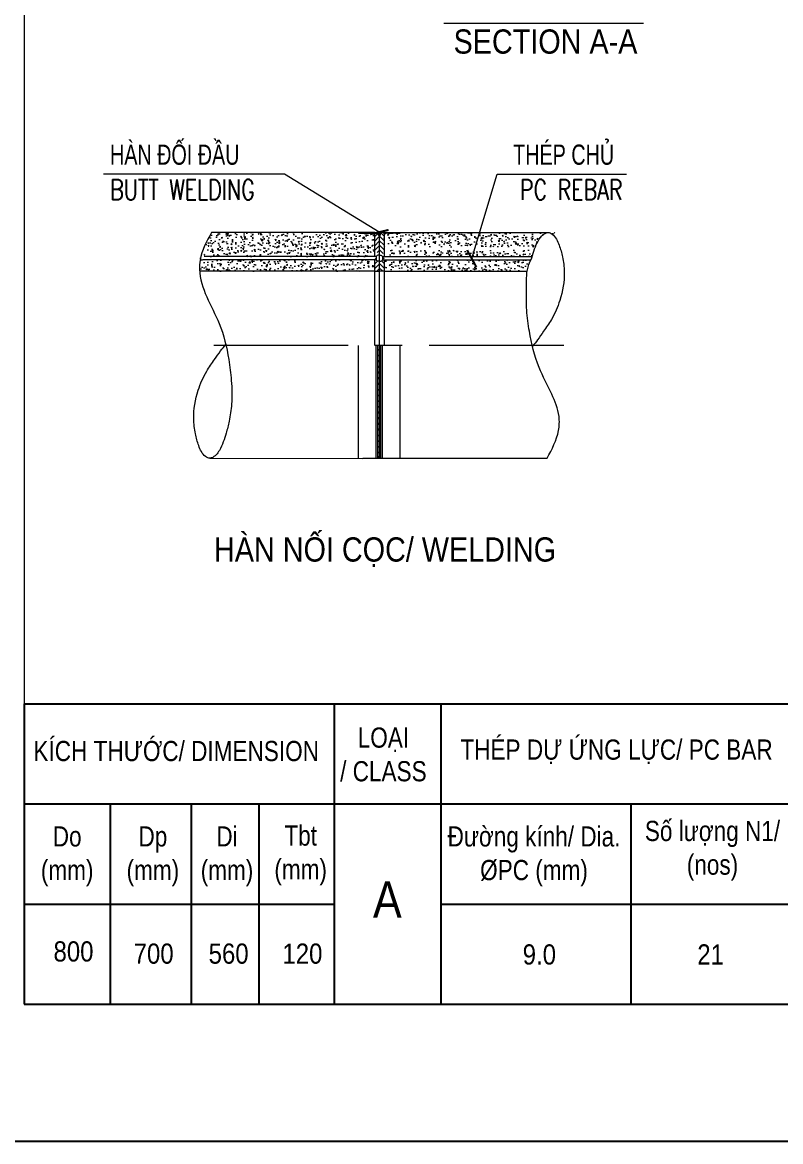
# Model space of a CAD drawing. Header units: millimetres. Extents: x -2123450 to -961021, y -260876 to 649159.
# Drawn here: x -1637077 to -1622994, y 92014 to 112797 of the extents above; entities that cross this region are included whole.
import ezdxf
from ezdxf.enums import TextEntityAlignment as Align

# ---------------------------------------------------------------- set-up
doc = ezdxf.new("R2010")
doc.units = ezdxf.units.MM
doc.header["$LTSCALE"] = 1000
doc.header["$MEASUREMENT"] = 0
doc.linetypes.add('CENTER2', pattern=[1.125, 0.75, -0.125, 0.125, -0.125])
doc.linetypes.add('CENTERX2', pattern=[4, 2.5, -0.5, 0.5, -0.5])
doc.layers.get('0').update_dxf_attribs({"linetype": 'CONTINUOUS'})
doc.layers.get('DEFPOINTS').update_dxf_attribs({"linetype": 'CONTINUOUS'})
for name, color, linetype, lineweight in [('1.NET BAO-F', 3, 'CONTINUOUS', 20), ('4.DIM-F', 1, 'CONTINUOUS', 15), ('9.NET MANH-F', 9, 'CONTINUOUS', 15), ('NDC_S_AXIS', 5, 'CENTER2', 15), ('NDC_S_BREAK-LINE', 1, 'CONTINUOUS', 15), ('NDC_S_CONTINUOUS', 3, 'CONTINUOUS', 20), ('NDC_S_ENG TEXT', 2, 'CONTINUOUS', 9), ('NDC_S_HATCH MATERIAL', 8, 'CONTINUOUS', 13), ('NDC_S_VN TEXT', 7, 'CONTINUOUS', 9)]:
    doc.layers.add(name, color=color, linetype=linetype, lineweight=lineweight)
doc.styles.add('Arial', font='arial.ttf')
doc.styles.add('NDC_ARIAL', font='arial.ttf', dxfattribs={"width": 0.8})
doc.styles.add('NDC_ROMANS', font='romans.shx', dxfattribs={"width": 0.8, "bigfont": 'vns.shx'})
doc.styles.add('Vnsimli', font='vnsimli.shx', dxfattribs={"width": 0.65})
doc.dimstyles.new('D1-1(SC25)', dxfattribs={"dimscale": 25, "dimtxt": 2, "dimasz": 1.5, "dimexe": 1.5, "dimexo": 0, "dimgap": 0.5, "dimtad": 1, "dimdec": 0, "dimzin": 0, "dimdsep": 46, "dimtxsty": 'Vnsimli', "dimblk": 'ARCHTICK', "dimcen": 1, "dimdle": 1.5, "dimclrd": 256, "dimclre": 256, "dimclrt": 2, "dimadec": 0, "dimazin": 0, "dimtfac": 1, "dimtdec": 0, "dimtix": 1, "dimtmove": 2, "dimatfit": 2, "dimldrblk": 'ARCHTICK', "dimfxl": 1, "dimtolj": 1, "dimtzin": 0, "dimlwd": -1, "dimlwe": -1, "dimarcsym": 0})
pattern_1 = [(50, (-1897929.88, 27094.52), (214.93242, -18.80415), [22.47432, -247.21747]), (355, (-1897929.88, 27094.52), (-41.57788, 225.40004), [17.97945, -197.77397]), (100.4514, (-1897911.97, 27092.95), (173.3547, 206.59575), [19.10023, -210.10252]), (46.1842, (-1897929.88, 27154.45), (319.80682, -49.59902), [33.71147, -370.8262]), (96.6356, (-1897903.23, 27150.32), (280.07872, 291.90176), [28.65034, -315.15372]), (351.1842, (-1897929.88, 27154.45), (280.0785, 291.90198), [26.96918, -296.66096]), (21, (-1897899.92, 27139.47), (178.8677, -120.64778), [22.47432, -247.21747]), (326, (-1897899.92, 27139.47), (72.91127, 217.29667), [17.97945, -197.77397]), (71.4514, (-1897885.01, 27129.41), (251.77904, 96.6487), [19.10023, -210.10252]), (37.5, (-1897929.88, 27094.52), (3.643792, 99.754151), [0, -195.37671, 0, -200.77055, 0, -198.523116]), (7.5, (-1897929.88, 27094.52), (78.83077, 118.18844), [0, -114.46918, 0, -190.88185, 0, -75.663527]), (327.5, (-1897996.71, 27094.52), (159.963915, -6.758737), [0, -74.914384, 0, -233.732877, 0, -310.14555]), (317.5, (-1898026.67, 27094.52), (174.75613, 29.99721), [0, -97.3887, 0, -155.2226, 0, -220.24829])]
pattern_2 = [(45, (-3222314.382, 700815.444), (-10.59449372, 10.59449372), [])]

# ---------------------------------------------------------------- blocks, each defined once
blk = doc.blocks.new('_ArchTick')
at = {"color": 0, "linetype": 'ByBlock', "lineweight": 0, "const_width": 0.15}
blk.add_lwpolyline([(-0.5, -0.5), (0.5, 0.5)], dxfattribs=at)

msp = doc.modelspace()

# ---------------------------------------------------------------- hatches: boundary and pattern name
at = {"layer": '9.NET MANH-F', "ltscale": 2}
h = msp.add_hatch(dxfattribs=at)
h.set_pattern_fill('ANSI31', color=256, scale=599.315068, angle=90, style=0)
h.set_pattern_definition([(135, (-2068448.41, 232801.55), (-52.972469, -52.972469), [])])
h.paths.add_polyline_path([(-1630475.19, 104701.64), (-1630447.49, 104701.64), (-1630447.49, 106799.24), (-1630475.19, 106799.24)])
h = msp.add_hatch(dxfattribs=at)
h.set_pattern_fill('ANSI31', color=256, scale=599.315068, angle=90, style=0)
h.set_pattern_definition([(45, (-1192474.27, 232801.55), (52.972469, -52.972469), [])])
h.paths.add_polyline_path([(-1630475.19, 104701.64), (-1630447.49, 104701.64), (-1630447.49, 106799.24), (-1630475.19, 106799.24)])
h = msp.add_hatch(dxfattribs=at)
h.set_pattern_fill('ANSI31', color=256, scale=599.315068, angle=90, style=0)
h.set_pattern_definition([(45, (-1192446.576, 232801.55), (52.972469, -52.972469), [])])
h.paths.add_polyline_path([(-1630447.49, 104701.64), (-1630419.8, 104701.64), (-1630419.8, 106799.24), (-1630447.49, 106799.24)])
h = msp.add_hatch(dxfattribs=at)
h.set_pattern_fill('ANSI31', color=256, scale=599.315068, angle=90, style=0)
h.set_pattern_definition([(135, (-2068420.715, 232801.55), (-52.972469, -52.972469), [])])
h.paths.add_polyline_path([(-1630447.49, 104701.64), (-1630419.8, 104701.64), (-1630419.8, 106799.24), (-1630447.49, 106799.24)])
at = {"layer": 'NDC_S_HATCH MATERIAL'}
h = msp.add_hatch(dxfattribs=at)
h.set_pattern_fill('AR-CONC', color=256, scale=29.965753, style=0)
h.set_pattern_definition(pattern_1)
h.paths.add_polyline_path([(-1633694.03, 108645.55), (-1633702.17, 108447.15), (-1630537.39, 108447.15), (-1630537.39, 108851.38), (-1630570.15, 108884.17), (-1630573.25, 108884.17), (-1630573.9, 108883.72), (-1630574.56, 108883.28), (-1630575.23, 108882.85), (-1630575.91, 108882.43), (-1630576.6, 108882.02), (-1630577.3, 108881.63), (-1630578.01, 108881.25), (-1630578.73, 108880.89), (-1630579.46, 108880.54), (-1630580.19, 108880.2), (-1630580.94, 108879.88), (-1630581.69, 108879.57), (-1630582.45, 108879.27), (-1630583.22, 108878.99), (-1630584, 108878.72), (-1630584.78, 108878.47), (-1630585.57, 108878.23), (-1630586.36, 108878.01), (-1630587.16, 108877.8), (-1630587.96, 108877.61), (-1630588.77, 108877.43), (-1630589.58, 108877.27), (-1630590.4, 108877.12), (-1630591.22, 108876.99), (-1630592.04, 108876.87), (-1630592.87, 108876.77), (-1630593.7, 108876.69), (-1630594.53, 108876.62), (-1630595.36, 108876.56), (-1630596.19, 108876.52), (-1630597.03, 108876.5), (-1630597.86, 108876.49), (-1630598.69, 108876.5), (-1630599.53, 108876.52), (-1630600.36, 108876.56), (-1630601.19, 108876.62), (-1630602.02, 108876.69), (-1630602.85, 108876.77), (-1630603.68, 108876.87), (-1630604.5, 108876.99), (-1630605.32, 108877.12), (-1630606.14, 108877.27), (-1630606.95, 108877.43), (-1630607.76, 108877.61), (-1630608.56, 108877.8), (-1630609.36, 108878.01), (-1630610.15, 108878.23), (-1630610.94, 108878.47), (-1630611.72, 108878.72), (-1630612.5, 108878.99), (-1630613.27, 108879.27), (-1630614.03, 108879.57), (-1630614.78, 108879.88), (-1630615.53, 108880.2), (-1630616.26, 108880.54), (-1630616.99, 108880.89), (-1630617.71, 108881.25), (-1630618.42, 108881.63), (-1630619.12, 108882.02), (-1630619.81, 108882.43), (-1630620.49, 108882.85), (-1630621.16, 108883.28), (-1630621.82, 108883.72), (-1630622.47, 108884.17), (-1630705.36, 108884.17), (-1630706.01, 108883.72), (-1630706.67, 108883.28), (-1630707.34, 108882.85), (-1630708.02, 108882.43), (-1630708.71, 108882.02), (-1630709.41, 108881.63), (-1630710.12, 108881.25), (-1630710.84, 108880.89), (-1630711.57, 108880.54), (-1630712.31, 108880.2), (-1630713.05, 108879.88), (-1630713.8, 108879.57), (-1630714.57, 108879.27), (-1630715.33, 108878.99), (-1630716.11, 108878.72), (-1630716.89, 108878.47), (-1630717.68, 108878.23), (-1630718.47, 108878.01), (-1630719.27, 108877.8), (-1630720.07, 108877.61), (-1630720.88, 108877.43), (-1630721.7, 108877.27), (-1630722.51, 108877.12), (-1630723.33, 108876.99), (-1630724.15, 108876.87), (-1630724.98, 108876.77), (-1630725.81, 108876.69), (-1630726.64, 108876.62), (-1630727.47, 108876.56), (-1630728.3, 108876.52), (-1630729.14, 108876.5), (-1630729.97, 108876.49), (-1630730.81, 108876.5), (-1630731.64, 108876.52), (-1630732.47, 108876.56), (-1630733.3, 108876.62), (-1630734.13, 108876.69), (-1630734.96, 108876.77), (-1630735.79, 108876.87), (-1630736.61, 108876.99), (-1630737.43, 108877.12), (-1630738.25, 108877.27), (-1630739.06, 108877.43), (-1630739.87, 108877.61), (-1630740.67, 108877.8), (-1630741.47, 108878.01), (-1630742.27, 108878.23), (-1630743.05, 108878.47), (-1630743.84, 108878.72), (-1630744.61, 108878.99), (-1630745.38, 108879.27), (-1630746.14, 108879.57), (-1630746.89, 108879.88), (-1630747.64, 108880.2), (-1630748.37, 108880.54), (-1630749.1, 108880.89), (-1630749.82, 108881.25), (-1630750.53, 108881.63), (-1630751.23, 108882.02), (-1630751.92, 108882.43), (-1630752.6, 108882.85), (-1630753.27, 108883.28), (-1630753.93, 108883.72), (-1630754.58, 108884.17), (-1630837.05, 108884.17), (-1630837.05, 108896.85), (-1633563.48, 108896.85), (-1633572.58, 108880.46), (-1633582.51, 108862.55), (-1633592.41, 108844.63), (-1633602.25, 108826.69), (-1633612.02, 108808.73), (-1633621.71, 108790.76), (-1633631.29, 108772.75), (-1633640.76, 108754.71), (-1633650.08, 108736.64), (-1633659.25, 108718.52), (-1633668.25, 108700.36), (-1633677.06, 108682.15), (-1633685.66, 108663.88), (-1633764.35, 108447.26)])
h = msp.add_hatch(dxfattribs=at)
h.set_pattern_fill('ANSI31', color=256, scale=119.863014, style=0)
h.set_pattern_definition(pattern_2)
h.paths.add_polyline_path([(-1630527.67, 108896.85), (-1630837.05, 108896.85), (-1630837.05, 108884.17), (-1630527.67, 108884.17)])
h = msp.add_hatch(dxfattribs=at)
h.set_pattern_fill('ANSI31', color=256, scale=479.452055, angle=90, style=0)
h.set_pattern_definition([(225, (-1897929.88, 92467.85), (-42.377975, 42.377975), [])])
h.paths.add_polyline_path([(-1630537.39, 108895.42), (-1630447.49, 108895.42), (-1630447.49, 108531.48), (-1630459.41, 108531.48), (-1630460.32, 108531.53), (-1630461.23, 108531.56), (-1630462.15, 108531.58), (-1630463.07, 108531.58), (-1630464, 108531.57), (-1630464.93, 108531.54), (-1630465.87, 108531.49), (-1630466.81, 108531.42), (-1630467.75, 108531.34), (-1630468.69, 108531.24), (-1630469.64, 108531.12), (-1630470.59, 108530.98), (-1630471.53, 108530.83), (-1630472.48, 108530.67), (-1630473.42, 108530.48), (-1630474.37, 108530.28), (-1630475.31, 108530.07), (-1630476.25, 108529.84), (-1630477.18, 108529.59), (-1630478.12, 108529.32), (-1630479.04, 108529.05), (-1630479.97, 108528.75), (-1630480.89, 108528.44), (-1630481.8, 108528.12), (-1630482.7, 108527.78), (-1630483.6, 108527.42), (-1630484.49, 108527.05), (-1630485.38, 108526.67), (-1630486.25, 108526.27), (-1630487.11, 108525.86), (-1630487.97, 108525.44), (-1630488.82, 108525), (-1630489.65, 108524.55), (-1630490.47, 108524.08), (-1630491.28, 108523.61), (-1630492.08, 108523.12), (-1630492.87, 108522.62), (-1630493.64, 108522.11), (-1630494.4, 108521.58), (-1630495.15, 108521.05), (-1630495.88, 108520.51), (-1630496.6, 108519.95), (-1630497.3, 108519.39), (-1630497.99, 108518.81), (-1630498.65, 108518.23), (-1630499.31, 108517.63), (-1630499.94, 108517.03), (-1630500.56, 108516.42), (-1630501.16, 108515.81), (-1630501.74, 108515.18), (-1630502.31, 108514.55), (-1630502.85, 108513.91), (-1630503.38, 108513.27), (-1630503.88, 108512.61), (-1630504.37, 108511.96), (-1630504.84, 108511.3), (-1630505.28, 108510.63), (-1630505.71, 108509.96), (-1630506.11, 108509.28), (-1630506.49, 108508.61), (-1630506.86, 108507.92), (-1630507.2, 108507.24), (-1630507.52, 108506.55), (-1630507.81, 108505.87), (-1630537.39, 108505.87)])
h.paths.add_polyline_path([(-1630507.81, 108387.22), (-1630507.81, 108445.93), (-1630537.39, 108445.93), (-1630537.39, 108188.91), (-1630527.67, 108188.91), (-1630527.67, 108176.24), (-1630474.45, 108176.24), (-1630447.49, 108236.77), (-1630447.49, 108361.61), (-1630459.41, 108361.61), (-1630460.18, 108361.57), (-1630460.94, 108361.53), (-1630461.71, 108361.51), (-1630462.49, 108361.5), (-1630463.27, 108361.51), (-1630464.05, 108361.52), (-1630464.84, 108361.55), (-1630465.62, 108361.59), (-1630466.41, 108361.64), (-1630467.21, 108361.7), (-1630468, 108361.78), (-1630468.79, 108361.86), (-1630469.59, 108361.96), (-1630470.39, 108362.07), (-1630471.18, 108362.2), (-1630471.98, 108362.33), (-1630472.78, 108362.48), (-1630473.57, 108362.64), (-1630474.37, 108362.8), (-1630475.16, 108362.99), (-1630475.95, 108363.18), (-1630476.74, 108363.38), (-1630477.53, 108363.6), (-1630478.31, 108363.82), (-1630479.09, 108364.06), (-1630479.87, 108364.31), (-1630480.64, 108364.56), (-1630481.41, 108364.83), (-1630482.18, 108365.11), (-1630482.94, 108365.4), (-1630483.7, 108365.71), (-1630484.45, 108366.02), (-1630485.19, 108366.34), (-1630485.93, 108366.67), (-1630486.66, 108367.01), (-1630487.39, 108367.36), (-1630488.1, 108367.72), (-1630488.82, 108368.09), (-1630489.52, 108368.47), (-1630490.21, 108368.86), (-1630490.9, 108369.25), (-1630491.58, 108369.66), (-1630492.25, 108370.07), (-1630492.91, 108370.5), (-1630493.56, 108370.93), (-1630494.21, 108371.37), (-1630494.84, 108371.81), (-1630495.46, 108372.27), (-1630496.07, 108372.73), (-1630496.67, 108373.2), (-1630497.26, 108373.67), (-1630497.84, 108374.16), (-1630498.41, 108374.65), (-1630498.97, 108375.14), (-1630499.51, 108375.64), (-1630500.04, 108376.15), (-1630500.56, 108376.67), (-1630501.07, 108377.18), (-1630501.56, 108377.71), (-1630502.04, 108378.24), (-1630502.51, 108378.77), (-1630502.96, 108379.31), (-1630503.4, 108379.86), (-1630503.83, 108380.41), (-1630504.24, 108380.96), (-1630504.64, 108381.51), (-1630505.03, 108382.07), (-1630505.4, 108382.64), (-1630505.75, 108383.2), (-1630506.09, 108383.77), (-1630506.42, 108384.34), (-1630506.73, 108384.91), (-1630507.02, 108385.49), (-1630507.3, 108386.07), (-1630507.56, 108386.64)])
h = msp.add_hatch(color=256, dxfattribs=at)
edge = h.paths.add_edge_path()
edge.add_arc((-1630447.49, 108834.37), 68.05, 66.664535, 90)
edge.add_line((-1630447.49, 108902.41), (-1630447.49, 108836.32))
edge.add_line((-1630447.49, 108836.32), (-1630438.52, 108836.32))
edge.add_line((-1630438.52, 108836.32), (-1630420.54, 108896.85))
edge = h.paths.add_edge_path()
edge.add_arc((-1630447.49, 108834.37), 68.05, 90, 113.335465)
edge.add_line((-1630474.45, 108896.85), (-1630456.47, 108836.32))
edge.add_line((-1630456.47, 108836.32), (-1630447.49, 108836.32))
edge.add_line((-1630447.49, 108836.32), (-1630447.49, 108902.41))
h = msp.add_hatch(dxfattribs=at)
h.set_pattern_fill('ANSI31', color=256, scale=479.452055, style=0)
h.set_pattern_definition([(315, (-1897929.88, 92467.85), (-42.377975, -42.377975), [])])
h.paths.add_polyline_path([(-1630447.49, 108895.42), (-1630357.6, 108895.42), (-1630357.6, 108505.87), (-1630387.17, 108505.87), (-1630387.47, 108506.55), (-1630387.79, 108507.24), (-1630388.13, 108507.92), (-1630388.49, 108508.61), (-1630388.88, 108509.28), (-1630389.28, 108509.96), (-1630389.71, 108510.63), (-1630390.15, 108511.3), (-1630390.62, 108511.96), (-1630391.1, 108512.61), (-1630391.61, 108513.27), (-1630392.14, 108513.91), (-1630392.68, 108514.55), (-1630393.24, 108515.18), (-1630393.83, 108515.81), (-1630394.43, 108516.42), (-1630395.05, 108517.03), (-1630395.68, 108517.63), (-1630396.33, 108518.23), (-1630397, 108518.81), (-1630397.69, 108519.39), (-1630398.39, 108519.95), (-1630399.1, 108520.51), (-1630399.84, 108521.05), (-1630400.58, 108521.58), (-1630401.34, 108522.11), (-1630402.12, 108522.62), (-1630402.9, 108523.12), (-1630403.7, 108523.61), (-1630404.51, 108524.08), (-1630405.34, 108524.55), (-1630406.17, 108525), (-1630407.02, 108525.44), (-1630407.87, 108525.86), (-1630408.74, 108526.27), (-1630409.61, 108526.67), (-1630410.49, 108527.05), (-1630411.39, 108527.42), (-1630412.28, 108527.78), (-1630413.19, 108528.12), (-1630414.1, 108528.44), (-1630415.02, 108528.75), (-1630415.94, 108529.05), (-1630416.87, 108529.32), (-1630417.8, 108529.59), (-1630418.74, 108529.84), (-1630419.68, 108530.07), (-1630420.62, 108530.28), (-1630421.56, 108530.48), (-1630422.51, 108530.67), (-1630423.45, 108530.83), (-1630424.4, 108530.98), (-1630425.35, 108531.12), (-1630426.29, 108531.24), (-1630427.24, 108531.34), (-1630428.18, 108531.42), (-1630429.12, 108531.49), (-1630430.05, 108531.54), (-1630430.99, 108531.57), (-1630431.91, 108531.58), (-1630432.84, 108531.58), (-1630433.76, 108531.56), (-1630434.67, 108531.53), (-1630435.57, 108531.48), (-1630447.49, 108531.48)])
h.paths.add_polyline_path([(-1630394.43, 108435.38), (-1630394.12, 108435.68), (-1630393.83, 108435.99)])
h.paths.add_polyline_path([(-1630420.15, 108421.61), (-1630419.68, 108421.73), (-1630420.62, 108421.52)])
h.paths.add_polyline_path([(-1630422.04, 108421.22), (-1630421.56, 108421.32), (-1630422.51, 108421.13)])
h.paths.add_polyline_path([(-1630418.27, 108422.08), (-1630417.8, 108422.21), (-1630418.74, 108421.96)])
h.paths.add_polyline_path([(-1630423.93, 108420.88), (-1630423.45, 108420.97), (-1630424.4, 108420.81)])
h.paths.add_polyline_path([(-1630416.4, 108422.61), (-1630415.94, 108422.75), (-1630416.87, 108422.47)])
h.paths.add_polyline_path([(-1630425.82, 108420.61), (-1630425.35, 108420.68), (-1630426.29, 108420.56)])
h.paths.add_polyline_path([(-1630414.56, 108423.2), (-1630414.1, 108423.36), (-1630415.02, 108423.05)])
h.paths.add_polyline_path([(-1630427.71, 108420.41), (-1630427.24, 108420.46), (-1630428.18, 108420.38)])
h.paths.add_polyline_path([(-1630412.73, 108423.85), (-1630412.28, 108424.02), (-1630413.19, 108423.68)])
h.paths.add_polyline_path([(-1630429.59, 108420.28), (-1630429.12, 108420.31), (-1630430.05, 108420.26)])
h.paths.add_polyline_path([(-1630410.94, 108424.56), (-1630410.49, 108424.75), (-1630411.39, 108424.38)])
h.paths.add_polyline_path([(-1630431.45, 108420.21), (-1630430.99, 108420.23), (-1630431.91, 108420.22)])
h.paths.add_polyline_path([(-1630409.17, 108425.32), (-1630408.74, 108425.53), (-1630409.61, 108425.13)])
h.paths.add_polyline_path([(-1630433.3, 108420.22), (-1630432.84, 108420.22), (-1630433.76, 108420.23)])
h.paths.add_polyline_path([(-1630407.44, 108426.14), (-1630407.02, 108426.36), (-1630407.87, 108425.94)])
h.paths.add_polyline_path([(-1630387.17, 108445.93), (-1630387.17, 108387.22), (-1630387.62, 108386.2), (-1630388.12, 108385.18), (-1630388.67, 108384.17), (-1630389.26, 108383.16), (-1630389.9, 108382.16), (-1630390.58, 108381.18), (-1630391.31, 108380.2), (-1630392.09, 108379.24), (-1630392.9, 108378.29), (-1630393.76, 108377.36), (-1630394.65, 108376.44), (-1630395.59, 108375.54), (-1630396.56, 108374.66), (-1630397.57, 108373.8), (-1630398.62, 108372.96), (-1630399.7, 108372.14), (-1630400.81, 108371.35), (-1630401.95, 108370.58), (-1630403.12, 108369.83), (-1630404.32, 108369.12), (-1630405.55, 108368.43), (-1630406.8, 108367.76), (-1630408.07, 108367.13), (-1630409.37, 108366.53), (-1630410.68, 108365.96), (-1630412.01, 108365.42), (-1630413.36, 108364.91), (-1630414.72, 108364.44), (-1630416.09, 108364), (-1630417.48, 108363.59), (-1630418.87, 108363.22), (-1630420.27, 108362.88), (-1630421.67, 108362.58), (-1630423.08, 108362.32), (-1630424.49, 108362.09), (-1630425.9, 108361.9), (-1630427.3, 108361.75), (-1630428.7, 108361.63), (-1630430.1, 108361.55), (-1630431.48, 108361.51), (-1630432.86, 108361.51), (-1630434.22, 108361.54), (-1630435.57, 108361.61), (-1630447.49, 108361.61), (-1630447.49, 108236.77), (-1630420.54, 108176.24), (-1630367.32, 108176.24), (-1630367.32, 108188.91), (-1630357.6, 108188.91), (-1630357.6, 108445.93)])
h.paths.add_polyline_path([(-1630405.75, 108427.02), (-1630405.34, 108427.25), (-1630406.17, 108426.8)])
h.paths.add_polyline_path([(-1630387.79, 108444.56), (-1630387.62, 108444.9), (-1630387.47, 108445.25)])
h.paths.add_polyline_path([(-1630404.1, 108427.95), (-1630403.7, 108428.19), (-1630404.51, 108427.72)])
h.paths.add_polyline_path([(-1630388.49, 108443.19), (-1630388.3, 108443.53), (-1630388.13, 108443.87)])
h.paths.add_polyline_path([(-1630402.5, 108428.92), (-1630402.12, 108429.18), (-1630402.9, 108428.68)])
h.paths.add_polyline_path([(-1630389.28, 108441.84), (-1630389.07, 108442.18), (-1630388.88, 108442.52)])
h.paths.add_polyline_path([(-1630400.96, 108429.95), (-1630400.58, 108430.22), (-1630401.34, 108429.69)])
h.paths.add_polyline_path([(-1630390.15, 108440.5), (-1630389.92, 108440.83), (-1630389.71, 108441.17)])
h.paths.add_polyline_path([(-1630399.46, 108431.02), (-1630399.1, 108431.29), (-1630399.84, 108430.75)])
h.paths.add_polyline_path([(-1630391.1, 108439.19), (-1630390.85, 108439.51), (-1630390.62, 108439.84)])
h.paths.add_polyline_path([(-1630398.03, 108432.13), (-1630397.69, 108432.41), (-1630398.39, 108431.85)])
h.paths.add_polyline_path([(-1630392.14, 108437.89), (-1630391.86, 108438.21), (-1630391.61, 108438.53)])
h.paths.add_polyline_path([(-1630396.66, 108433.28), (-1630396.33, 108433.57), (-1630397, 108432.99)])
h.paths.add_polyline_path([(-1630393.24, 108436.62), (-1630392.95, 108436.93), (-1630392.68, 108437.25)])
h.paths.add_polyline_path([(-1630395.68, 108434.17), (-1630395.35, 108434.46), (-1630395.05, 108434.77)])
h = msp.add_hatch(dxfattribs=at)
h.set_pattern_fill('ANSI31', color=256, scale=119.863014, style=0)
h.set_pattern_definition(pattern_2)
h.paths.add_polyline_path([(-1630367.32, 108896.85), (-1630057.94, 108896.85), (-1630057.94, 108884.17), (-1630367.32, 108884.17)])
h = msp.add_hatch(dxfattribs=at)
h.set_pattern_fill('AR-CONC', color=256, scale=29.965753, style=0)
h.set_pattern_definition(pattern_1)
h.paths.add_polyline_path([(-1627633.75, 108057.81), (-1627633.75, 108057.81), (-1627633.96, 108057.07)])
h.paths.add_polyline_path([(-1627225.03, 108853.21), (-1627225.74, 108852.77), (-1627224.33, 108853.65)])
h.paths.add_polyline_path([(-1627292.93, 108800.03), (-1627293.54, 108799.45), (-1627292.33, 108800.6)])
h.paths.add_polyline_path([(-1627387.47, 108681.54), (-1627387.91, 108680.84), (-1627388.36, 108680.13)])
h.paths.add_polyline_path([(-1627385.68, 108684.35), (-1627386.13, 108683.65), (-1627386.58, 108682.94)])
h.paths.add_polyline_path([(-1627290.52, 108802.31), (-1627291.13, 108801.74), (-1627289.91, 108802.88)])
h.paths.add_polyline_path([(-1627295.33, 108797.73), (-1627295.93, 108797.15), (-1627294.73, 108798.3)])
h.paths.add_polyline_path([(-1627389.25, 108678.72), (-1627389.69, 108678.02), (-1627390.13, 108677.31)])
h.paths.add_polyline_path([(-1627383.88, 108687.15), (-1627384.33, 108686.46), (-1627384.78, 108685.75)])
h.paths.add_polyline_path([(-1627288.09, 108804.58), (-1627288.7, 108804.01), (-1627287.48, 108805.14)])
h.paths.add_polyline_path([(-1627297.71, 108795.42), (-1627298.31, 108794.83), (-1627297.12, 108795.99)])
h.paths.add_polyline_path([(-1627391.01, 108675.9), (-1627391.45, 108675.2), (-1627391.89, 108674.49)])
h.paths.add_polyline_path([(-1627382.08, 108689.95), (-1627382.53, 108689.25), (-1627382.98, 108688.55)])
h.paths.add_polyline_path([(-1627285.65, 108806.83), (-1627286.26, 108806.26), (-1627285.03, 108807.38)])
h.paths.add_polyline_path([(-1627300.08, 108793.08), (-1627300.67, 108792.5), (-1627299.49, 108793.67)])
h.paths.add_polyline_path([(-1627392.77, 108673.07), (-1627393.21, 108672.37), (-1627393.65, 108671.66)])
h.paths.add_polyline_path([(-1627380.26, 108692.74), (-1627380.71, 108692.04), (-1627381.17, 108691.34)])
h.paths.add_polyline_path([(-1627283.18, 108809.06), (-1627283.8, 108808.5), (-1627282.57, 108809.61)])
h.paths.add_polyline_path([(-1627302.43, 108790.74), (-1627303.01, 108790.14), (-1627301.84, 108791.32)])
h.paths.add_polyline_path([(-1627394.52, 108670.24), (-1627394.95, 108669.53), (-1627395.39, 108668.82)])
h.paths.add_polyline_path([(-1627378.43, 108695.52), (-1627378.89, 108694.83), (-1627379.35, 108694.13)])
h.paths.add_polyline_path([(-1627280.71, 108811.27), (-1627281.33, 108810.72), (-1627280.08, 108811.82)])
h.paths.add_polyline_path([(-1627304.76, 108788.37), (-1627305.34, 108787.78), (-1627304.18, 108788.96)])
h.paths.add_polyline_path([(-1627396.26, 108667.4), (-1627396.69, 108666.69), (-1627397.13, 108665.98)])
h.paths.add_polyline_path([(-1627376.59, 108698.29), (-1627377.05, 108697.6), (-1627377.51, 108696.91)])
h.paths.add_polyline_path([(-1627278.21, 108813.47), (-1627278.84, 108812.92), (-1627277.59, 108814.01)])
h.paths.add_polyline_path([(-1627307.07, 108785.99), (-1627307.65, 108785.39), (-1627306.5, 108786.59)])
h.paths.add_polyline_path([(-1627397.99, 108664.55), (-1627398.42, 108663.84), (-1627398.85, 108663.13)])
h.paths.add_polyline_path([(-1627374.74, 108701.06), (-1627375.21, 108700.37), (-1627375.67, 108699.68)])
h.paths.add_polyline_path([(-1627275.7, 108815.65), (-1627276.33, 108815.1), (-1627275.07, 108816.18)])
h.paths.add_polyline_path([(-1627309.37, 108783.6), (-1627309.95, 108783), (-1627308.8, 108784.2)])
h.paths.add_polyline_path([(-1627399.71, 108661.7), (-1627400.14, 108660.99), (-1627400.57, 108660.27)])
h.paths.add_polyline_path([(-1627372.88, 108703.82), (-1627373.35, 108703.13), (-1627373.81, 108702.44)])
h.paths.add_polyline_path([(-1627273.18, 108817.81), (-1627273.81, 108817.26), (-1627272.54, 108818.34)])
h.paths.add_polyline_path([(-1627311.66, 108781.19), (-1627312.23, 108780.59), (-1627311.09, 108781.79)])
h.paths.add_polyline_path([(-1627401.42, 108658.85), (-1627401.85, 108658.14), (-1627402.28, 108657.42)])
h.paths.add_polyline_path([(-1627371.01, 108706.57), (-1627371.48, 108705.88), (-1627371.95, 108705.19)])
h.paths.add_polyline_path([(-1627270.63, 108819.95), (-1627271.27, 108819.41), (-1627270, 108820.47)])
h.paths.add_polyline_path([(-1627313.92, 108778.77), (-1627314.49, 108778.16), (-1627313.36, 108779.37)])
h.paths.add_polyline_path([(-1627403.13, 108655.99), (-1627403.55, 108655.27), (-1627403.98, 108654.55)])
h.paths.add_polyline_path([(-1627369.13, 108709.31), (-1627369.6, 108708.63), (-1627370.07, 108707.94)])
h.paths.add_polyline_path([(-1627268.08, 108822.07), (-1627268.72, 108821.54), (-1627267.44, 108822.59)])
h.paths.add_polyline_path([(-1627316.17, 108776.33), (-1627316.73, 108775.72), (-1627315.61, 108776.94)])
h.paths.add_polyline_path([(-1627404.82, 108653.12), (-1627405.24, 108652.41), (-1627405.67, 108651.69)])
h.paths.add_polyline_path([(-1627367.23, 108712.04), (-1627367.71, 108711.36), (-1627368.18, 108710.68)])
h.paths.add_polyline_path([(-1627265.5, 108824.17), (-1627266.15, 108823.64), (-1627264.86, 108824.69)])
h.paths.add_polyline_path([(-1627318.41, 108773.88), (-1627318.97, 108773.26), (-1627317.85, 108774.49)])
h.paths.add_polyline_path([(-1627406.51, 108650.25), (-1627406.93, 108649.54), (-1627407.35, 108648.82)])
h.paths.add_polyline_path([(-1627365.33, 108714.77), (-1627365.8, 108714.09), (-1627366.28, 108713.41)])
h.paths.add_polyline_path([(-1627262.92, 108826.25), (-1627263.56, 108825.73), (-1627262.26, 108826.77)])
h.paths.add_polyline_path([(-1627320.63, 108771.42), (-1627321.18, 108770.79), (-1627320.07, 108772.03)])
h.paths.add_polyline_path([(-1627408.19, 108647.38), (-1627408.61, 108646.66), (-1627409.03, 108645.94)])
h.paths.add_polyline_path([(-1627363.41, 108717.48), (-1627363.89, 108716.81), (-1627364.37, 108716.13)])
h.paths.add_polyline_path([(-1627260.31, 108828.31), (-1627260.96, 108827.8), (-1627259.66, 108828.82)])
h.paths.add_polyline_path([(-1627322.83, 108768.94), (-1627323.38, 108768.31), (-1627322.28, 108769.56)])
h.paths.add_polyline_path([(-1627409.86, 108644.5), (-1627410.28, 108643.78), (-1627410.7, 108643.06)])
h.paths.add_polyline_path([(-1627361.48, 108720.19), (-1627361.96, 108719.52), (-1627362.44, 108718.84)])
h.paths.add_polyline_path([(-1627257.69, 108830.36), (-1627258.35, 108829.85), (-1627257.03, 108830.86)])
h.paths.add_polyline_path([(-1627325.02, 108766.45), (-1627325.56, 108765.82), (-1627324.47, 108767.07)])
h.paths.add_polyline_path([(-1627411.53, 108641.62), (-1627411.94, 108640.9), (-1627412.36, 108640.18)])
h.paths.add_polyline_path([(-1627359.54, 108722.88), (-1627360.02, 108722.22), (-1627360.51, 108721.54)])
h.paths.add_polyline_path([(-1627255.05, 108832.38), (-1627255.71, 108831.87), (-1627254.39, 108832.88)])
h.paths.add_polyline_path([(-1627327.19, 108763.94), (-1627327.73, 108763.31), (-1627326.65, 108764.56)])
h.paths.add_polyline_path([(-1627413.19, 108638.73), (-1627413.6, 108638.01), (-1627414.01, 108637.29)])
h.paths.add_polyline_path([(-1627357.58, 108725.57), (-1627358.07, 108724.9), (-1627358.56, 108724.23)])
h.paths.add_polyline_path([(-1627252.4, 108834.38), (-1627253.07, 108833.88), (-1627251.74, 108834.88)])
h.paths.add_polyline_path([(-1627329.35, 108761.42), (-1627329.89, 108760.79), (-1627328.81, 108762.05)])
h.paths.add_polyline_path([(-1627414.83, 108635.84), (-1627415.25, 108635.12), (-1627415.66, 108634.4)])
h.paths.add_polyline_path([(-1627355.61, 108728.25), (-1627356.1, 108727.58), (-1627356.6, 108726.91)])
h.paths.add_polyline_path([(-1627249.73, 108836.36), (-1627250.4, 108835.87), (-1627249.07, 108836.85)])
h.paths.add_polyline_path([(-1627331.49, 108758.89), (-1627332.03, 108758.25), (-1627330.96, 108759.52)])
h.paths.add_polyline_path([(-1627416.48, 108632.95), (-1627416.88, 108632.23), (-1627417.29, 108631.5)])
h.paths.add_polyline_path([(-1627353.63, 108730.91), (-1627354.13, 108730.25), (-1627354.62, 108729.58)])
h.paths.add_polyline_path([(-1627247.05, 108838.32), (-1627247.72, 108837.83), (-1627246.38, 108838.81)])
h.paths.add_polyline_path([(-1627333.62, 108756.34), (-1627334.15, 108755.7), (-1627333.09, 108756.98)])
h.paths.add_polyline_path([(-1627418.11, 108630.06), (-1627418.52, 108629.33), (-1627418.92, 108628.61)])
h.paths.add_polyline_path([(-1627351.64, 108733.57), (-1627352.14, 108732.91), (-1627352.64, 108732.24)])
h.paths.add_polyline_path([(-1627550.27, 108627.15), (-1627545.23, 108639.75), (-1627539, 108654.52), (-1627532.5, 108669.19), (-1627525.73, 108683.73), (-1627518.68, 108698.15), (-1627511.36, 108712.44), (-1627503.77, 108726.61), (-1627495.91, 108740.63), (-1627487.78, 108754.52), (-1627479.34, 108768.23), (-1627470.55, 108781.7), (-1627461.34, 108794.85), (-1627451.63, 108807.61), (-1627441.37, 108819.91), (-1627430.49, 108831.66), (-1627418.94, 108842.8), (-1627406.75, 108853.23), (-1627393.92, 108862.88), (-1627380.47, 108871.65), (-1627366.42, 108879.41), (-1627351.77, 108886), (-1627336.52, 108891.25), (-1627320.83, 108894.59), (-1627305.03, 108894.95), (-1627289.34, 108892.3), (-1627273.94, 108887.14), (-1627258.99, 108879.93), (-1627244.65, 108871.18), (-1627231.09, 108861.36), (-1627222.89, 108854.55), (-1627222.92, 108854.53), (-1627221.51, 108855.4), (-1627220.09, 108856.27), (-1627218.67, 108857.13), (-1627217.24, 108857.98), (-1627215.81, 108858.83), (-1627214.38, 108859.67), (-1627212.94, 108860.5), (-1627211.5, 108861.33), (-1627210.05, 108862.15), (-1627208.61, 108862.96), (-1627207.15, 108863.77), (-1627205.7, 108864.57), (-1627204.24, 108865.36), (-1627202.77, 108866.15), (-1627201.31, 108866.93), (-1627199.84, 108867.7), (-1627198.36, 108868.47), (-1627196.88, 108869.23), (-1627195.4, 108869.98), (-1627193.91, 108870.72), (-1627192.42, 108871.46), (-1627190.93, 108872.18), (-1627189.43, 108872.91), (-1627187.93, 108873.62), (-1627186.42, 108874.33), (-1627184.91, 108875.02), (-1627183.4, 108875.71), (-1627181.89, 108876.4), (-1627180.37, 108877.07), (-1627178.84, 108877.74), (-1627177.31, 108878.4), (-1627175.78, 108879.05), (-1627174.25, 108879.69), (-1627172.71, 108880.33), (-1627171.17, 108880.95), (-1627169.62, 108881.57), (-1627168.07, 108882.18), (-1627166.51, 108882.79), (-1627164.96, 108883.38), (-1627163.4, 108883.96), (-1627161.83, 108884.54), (-1627160.26, 108885.11), (-1627158.69, 108885.67), (-1627157.11, 108886.22), (-1627155.53, 108886.76), (-1627153.95, 108887.29), (-1627152.36, 108887.81), (-1627150.77, 108888.33), (-1627149.18, 108888.83), (-1627147.58, 108889.33), (-1627145.98, 108889.81), (-1627144.37, 108890.29), (-1627142.77, 108890.75), (-1627141.16, 108891.2), (-1627139.54, 108891.63), (-1627137.93, 108892.06), (-1627136.31, 108892.47), (-1627134.69, 108892.87), (-1627133.07, 108893.25), (-1627131.45, 108893.62), (-1627129.82, 108893.97), (-1627128.19, 108894.31), (-1627126.56, 108894.63), (-1627124.93, 108894.93), (-1627123.3, 108895.22), (-1627121.67, 108895.49), (-1627120.04, 108895.74), (-1627118.4, 108895.97), (-1627116.77, 108896.19), (-1627115.13, 108896.38), (-1627113.5, 108896.56), (-1627111.86, 108896.71), (-1627110.22, 108896.85), (-1630057.94, 108896.85), (-1630057.94, 108884.17), (-1630140.41, 108884.17), (-1630141.05, 108883.72), (-1630141.71, 108883.28), (-1630142.38, 108882.85), (-1630143.06, 108882.43), (-1630143.75, 108882.02), (-1630144.45, 108881.63), (-1630145.16, 108881.25), (-1630145.88, 108880.89), (-1630146.61, 108880.54), (-1630147.35, 108880.2), (-1630148.09, 108879.88), (-1630148.85, 108879.57), (-1630149.61, 108879.27), (-1630150.38, 108878.99), (-1630151.15, 108878.72), (-1630151.93, 108878.47), (-1630152.72, 108878.23), (-1630153.51, 108878.01), (-1630154.31, 108877.8), (-1630155.12, 108877.61), (-1630155.93, 108877.43), (-1630156.74, 108877.27), (-1630157.55, 108877.12), (-1630158.37, 108876.99), (-1630159.2, 108876.87), (-1630160.02, 108876.77), (-1630160.85, 108876.69), (-1630161.68, 108876.62), (-1630162.51, 108876.56), (-1630163.35, 108876.52), (-1630164.18, 108876.5), (-1630165.01, 108876.49), (-1630165.85, 108876.5), (-1630166.68, 108876.52), (-1630167.52, 108876.56), (-1630168.35, 108876.62), (-1630169.18, 108876.69), (-1630170.01, 108876.77), (-1630170.83, 108876.87), (-1630171.66, 108876.99), (-1630172.48, 108877.12), (-1630173.29, 108877.27), (-1630174.1, 108877.43), (-1630174.91, 108877.61), (-1630175.72, 108877.8), (-1630176.52, 108878.01), (-1630177.31, 108878.23), (-1630178.1, 108878.47), (-1630178.88, 108878.72), (-1630179.65, 108878.99), (-1630180.42, 108879.27), (-1630181.18, 108879.57), (-1630181.94, 108879.88), (-1630182.68, 108880.2), (-1630183.42, 108880.54), (-1630184.15, 108880.89), (-1630184.87, 108881.25), (-1630185.58, 108881.63), (-1630186.28, 108882.02), (-1630186.97, 108882.43), (-1630187.65, 108882.85), (-1630188.32, 108883.28), (-1630188.98, 108883.72), (-1630189.62, 108884.17), (-1630272.52, 108884.17), (-1630273.17, 108883.72), (-1630273.82, 108883.28), (-1630274.49, 108882.85), (-1630275.17, 108882.43), (-1630275.86, 108882.02), (-1630276.57, 108881.63), (-1630277.28, 108881.25), (-1630278, 108880.89), (-1630278.72, 108880.54), (-1630279.46, 108880.2), (-1630280.21, 108879.88), (-1630280.96, 108879.57), (-1630281.72, 108879.27), (-1630282.49, 108878.99), (-1630283.26, 108878.72), (-1630284.04, 108878.47), (-1630284.83, 108878.23), (-1630285.63, 108878.01), (-1630286.42, 108877.8), (-1630287.23, 108877.61), (-1630288.04, 108877.43), (-1630288.85, 108877.27), (-1630289.67, 108877.12), (-1630290.49, 108876.99), (-1630291.31, 108876.87), (-1630292.14, 108876.77), (-1630292.96, 108876.69), (-1630293.79, 108876.62), (-1630294.63, 108876.56), (-1630295.46, 108876.52), (-1630296.29, 108876.5), (-1630297.13, 108876.49), (-1630297.96, 108876.5), (-1630298.79, 108876.52), (-1630299.63, 108876.56), (-1630300.46, 108876.62), (-1630301.29, 108876.69), (-1630302.12, 108876.77), (-1630302.94, 108876.87), (-1630303.77, 108876.99), (-1630304.59, 108877.12), (-1630305.4, 108877.27), (-1630306.22, 108877.43), (-1630307.02, 108877.61), (-1630307.83, 108877.8), (-1630308.63, 108878.01), (-1630309.42, 108878.23), (-1630310.21, 108878.47), (-1630310.99, 108878.72), (-1630311.76, 108878.99), (-1630312.53, 108879.27), (-1630313.29, 108879.57), (-1630314.05, 108879.88), (-1630314.79, 108880.2), (-1630315.53, 108880.54), (-1630316.26, 108880.89), (-1630316.98, 108881.25), (-1630317.69, 108881.63), (-1630318.39, 108882.02), (-1630319.08, 108882.43), (-1630319.76, 108882.85), (-1630320.43, 108883.28), (-1630321.09, 108883.72), (-1630321.73, 108884.17), (-1630324.84, 108884.17), (-1630357.6, 108851.38), (-1630357.6, 108627.15)])
h.paths.add_polyline_path([(-1627335.73, 108753.79), (-1627336.26, 108753.14), (-1627335.21, 108754.42)])
h.paths.add_polyline_path([(-1627244.35, 108840.26), (-1627245.03, 108839.78), (-1627243.68, 108840.74)])
h.paths.add_polyline_path([(-1627349.63, 108736.22), (-1627350.13, 108735.56), (-1627350.64, 108734.9)])
h.paths.add_polyline_path([(-1627241.64, 108842.18), (-1627242.32, 108841.7), (-1627240.96, 108842.65)])
h.paths.add_polyline_path([(-1627337.83, 108751.22), (-1627338.36, 108750.57), (-1627337.31, 108751.86)])
h.paths.add_polyline_path([(-1627238.91, 108844.08), (-1627239.59, 108843.6), (-1627238.23, 108844.54)])
h.paths.add_polyline_path([(-1627347.61, 108738.85), (-1627348.12, 108738.2), (-1627348.62, 108737.54)])
h.paths.add_polyline_path([(-1627236.17, 108845.95), (-1627236.85, 108845.48), (-1627235.48, 108846.41)])
h.paths.add_polyline_path([(-1627339.92, 108748.64), (-1627340.44, 108747.99), (-1627339.4, 108749.28)])
h.paths.add_polyline_path([(-1627233.41, 108847.8), (-1627234.1, 108847.34), (-1627232.71, 108848.26)])
h.paths.add_polyline_path([(-1627345.58, 108741.48), (-1627346.09, 108740.82), (-1627346.6, 108740.17)])
h.paths.add_polyline_path([(-1627230.63, 108849.63), (-1627231.33, 108849.17), (-1627229.94, 108850.08)])
h.paths.add_polyline_path([(-1627341.99, 108746.04), (-1627342.5, 108745.39), (-1627341.47, 108746.69)])
h.paths.add_polyline_path([(-1627227.84, 108851.43), (-1627228.54, 108850.98), (-1627227.14, 108851.88)])
h.paths.add_polyline_path([(-1627344.05, 108743.44), (-1627344.56, 108742.78), (-1627343.53, 108744.09)])
h.paths.add_polyline_path([(-1627633.19, 108387.22), (-1630357.6, 108387.22), (-1630357.6, 108177.67), (-1627701.28, 108177.67), (-1627698.78, 108192.67), (-1627695.98, 108207.6), (-1627692.87, 108222.44), (-1627689.44, 108237.19), (-1627685.66, 108251.85), (-1627681.52, 108266.41), (-1627677.01, 108280.86), (-1627672.11, 108295.2), (-1627666.8, 108309.43), (-1627661.14, 108323.56), (-1627655.2, 108337.61), (-1627649.07, 108351.61), (-1627642.83, 108365.59), (-1627636.57, 108379.58)])
h.paths.add_polyline_path([(-1630357.6, 108447.15), (-1627609, 108447.15), (-1627607.8, 108450.46), (-1627602.88, 108464.93), (-1627598.18, 108479.47), (-1627593.63, 108494.06), (-1627589.19, 108508.69), (-1627584.81, 108523.34), (-1627580.42, 108537.99), (-1627575.98, 108552.63), (-1627571.43, 108567.22), (-1630357.6, 108567.22)])
h = msp.add_hatch(dxfattribs=at)
h.set_pattern_fill('AR-CONC', color=256, scale=29.965753, style=0)
h.set_pattern_definition([(50, (-1897929.88, 67893.25), (214.93242, -18.80415), [22.47432, -247.21747]), (355, (-1897929.88, 67893.25), (-41.57788, 225.40004), [17.97945, -197.77397]), (100.4514, (-1897911.97, 67891.68), (173.3547, 206.59575), [19.10023, -210.10252]), (46.1842, (-1897929.88, 67953.18), (319.80682, -49.59902), [33.71147, -370.8262]), (96.6356, (-1897903.23, 67949.05), (280.07872, 291.90176), [28.65034, -315.15372]), (351.1842, (-1897929.88, 67953.18), (280.0785, 291.90198), [26.96918, -296.66096]), (21, (-1897899.92, 67938.2), (178.8677, -120.64778), [22.47432, -247.21747]), (326, (-1897899.92, 67938.2), (72.91127, 217.29667), [17.97945, -197.77397]), (71.4514, (-1897885.01, 67928.14), (251.77904, 96.6487), [19.10023, -210.10252]), (37.5, (-1897929.88, 67893.25), (3.643792, 99.754151), [0, -195.37671, 0, -200.77055, 0, -198.523116]), (7.5, (-1897929.88, 67893.25), (78.83077, 118.18844), [0, -114.46918, 0, -190.88185, 0, -75.663527]), (327.5, (-1897996.71, 67893.25), (159.963915, -6.758737), [0, -74.914384, 0, -233.732877, 0, -310.14555]), (317.5, (-1898026.67, 67893.25), (174.75613, 29.99721), [0, -97.3887, 0, -155.2226, 0, -220.24829])])
h.paths.add_polyline_path([(-1633726.59, 108387.22), (-1633734.65, 108545.33), (-1633742.25, 108523.31), (-1633749.37, 108501.16), (-1633755.97, 108478.87), (-1633762.04, 108456.45), (-1633767.53, 108433.86), (-1633772.43, 108411.12), (-1633776.7, 108388.21), (-1633780.33, 108365.14), (-1633783.3, 108341.9), (-1633785.63, 108318.55), (-1633787.31, 108295.11), (-1633788.37, 108271.61), (-1633788.79, 108248.09), (-1633788.6, 108224.57), (-1633787.79, 108201.09), (-1633786.39, 108177.67), (-1630537.39, 108177.67), (-1630537.39, 108387.22)])
h = msp.add_hatch(color=256, dxfattribs=at)
edge = h.paths.add_edge_path()
edge.add_arc((-1630448.65, 104775.56), 79.35, 270.833065, 291.320851, ccw=False)
edge.add_line((-1630447.49, 104696.22), (-1630447.49, 104762.32))
edge.add_line((-1630447.49, 104762.32), (-1630438.52, 104762.32))
edge.add_line((-1630438.52, 104762.32), (-1630419.8, 104701.64))
edge = h.paths.add_edge_path()
edge.add_arc((-1630446.74, 104771.67), 75.46, 247.847384, 269.425481, ccw=False)
edge.add_line((-1630475.19, 104701.79), (-1630456.47, 104762.32))
edge.add_line((-1630456.47, 104762.32), (-1630447.49, 104762.32))
edge.add_line((-1630447.49, 104762.32), (-1630447.49, 104696.22))

# ---------------------------------------------------------------- linework, layer by layer
for p, q in [((-1637042.3, 100144.13), (-1637042.3, 94563.77)), ((-1637042.3, 100144.13), (-1584595.34, 100144.13)), ((-1631286.88, 100144.13), (-1631286.88, 94563.77)), ((-1629304.31, 100144.13), (-1629304.31, 94563.77)), ((-1637042.3, 98284.01), (-1584595.34, 98284.01)), ((-1635445.03, 98299.52), (-1635445.03, 94579.28)), ((-1633941.76, 98299.52), (-1633941.76, 94579.28)), ((-1632685.17, 98299.52), (-1632685.17, 94579.28)), ((-1625776.57, 98284.01), (-1625776.57, 94563.77)), ((-1637042.3, 96423.89), (-1631286.88, 96423.89)), ((-1629304.31, 96423.89), (-1584595.34, 96423.89)), ((-1637042.3, 94563.77), (-1584595.34, 94563.77))]:
    msp.add_line(p, q)
at = {"layer": '1.NET BAO-F', "ltscale": 10}
for p, q in [((-1630537.39, 108896.85), (-1633563.48, 108896.85)), ((-1630837.05, 108896.85), (-1630837.05, 108884.17)), ((-1630751.13, 108896.85), (-1630837.05, 108896.85)), ((-1630754.58, 108884.17), (-1630837.05, 108884.17)), ((-1630619.02, 108896.85), (-1630708.82, 108896.85)), ((-1630622.47, 108884.17), (-1630705.36, 108884.17)), ((-1630537.39, 108884.17), (-1630573.25, 108884.17)), ((-1630537.39, 108851.38), (-1630570.15, 108884.17)), ((-1630558.98, 108884.17), (-1630537.39, 108866.65)), ((-1630537.39, 108884.17), (-1630537.39, 108447.15)), ((-1630527.67, 108884.17), (-1630537.39, 108884.17)), ((-1630456.47, 108836.32), (-1630474.45, 108896.85)), ((-1630447.49, 108856.14), (-1630447.49, 104701.64)), ((-1630420.54, 108896.85), (-1630438.52, 108836.32)), ((-1630367.32, 108884.17), (-1630357.6, 108884.17)), ((-1630357.6, 108896.85), (-1627311.88, 108895.19)), ((-1630357.6, 108884.17), (-1630357.6, 108447.15)), ((-1630357.6, 108884.17), (-1630321.73, 108884.17)), ((-1630336.01, 108884.17), (-1630357.6, 108866.65)), ((-1630357.6, 108851.38), (-1630324.84, 108884.17)), ((-1630275.97, 108896.85), (-1630186.17, 108896.85)), ((-1630272.52, 108884.17), (-1630189.62, 108884.17)), ((-1630143.86, 108896.85), (-1630057.94, 108896.85)), ((-1630140.41, 108884.17), (-1630057.94, 108884.17)), ((-1630057.94, 108896.85), (-1630057.94, 108884.17)), ((-1630507.81, 108387.22), (-1633726.59, 108387.22)), ((-1630507.81, 108447.15), (-1633702.17, 108447.15)), ((-1630537.39, 108387.22), (-1630537.39, 106799.24)), ((-1630447.49, 108472.77), (-1630459.41, 108472.77)), ((-1630447.49, 108361.61), (-1630459.41, 108361.61)), ((-1630447.49, 108472.77), (-1630435.57, 108472.77)), ((-1630447.49, 108361.61), (-1630435.57, 108361.61)), ((-1630387.17, 108447.15), (-1627608.97, 108447.15)), ((-1630387.17, 108387.22), (-1627633.17, 108387.22)), ((-1630357.6, 108387.22), (-1630357.6, 106799.24)), ((-1630537.39, 108177.67), (-1633786.39, 108177.67)), ((-1630357.6, 108177.67), (-1627701.28, 108177.67)), ((-1630837.05, 104701.64), (-1630837.05, 106797.69)), ((-1630506.88, 104701.64), (-1630506.88, 106797.69)), ((-1630388.11, 104701.64), (-1630388.11, 106797.69)), ((-1630057.94, 104701.64), (-1630057.94, 106797.69))]:
    msp.add_line(p, q, dxfattribs=at)
at = {"layer": '1.NET BAO-F'}
for p, q in [((-1630537.39, 108896.85), (-1630474.45, 108896.85)), ((-1630527.67, 108884.17), (-1630527.67, 108896.85)), ((-1630357.6, 108896.85), (-1630420.54, 108896.85)), ((-1630367.32, 108884.17), (-1630367.32, 108896.85)), ((-1630507.81, 108447.15), (-1630507.81, 108387.22)), ((-1630387.17, 108447.15), (-1630387.17, 108387.22)), ((-1630537.39, 108177.67), (-1630447.49, 108177.67)), ((-1630357.6, 108177.67), (-1630447.49, 108177.67)), ((-1633597.66, 104703.04), (-1630751.13, 104701.64)), ((-1627331.83, 104701.64), (-1630751.13, 104701.64))]:
    msp.add_line(p, q, dxfattribs=at)
at = {"layer": '1.NET BAO-F', "ltscale": 10}
for points in [[(-1630527.67, 108896.85), (-1630837.05, 108896.85), (-1630837.05, 108884.17), (-1630527.67, 108884.17)], [(-1630367.32, 108896.85), (-1630057.94, 108896.85), (-1630057.94, 108884.17), (-1630367.32, 108884.17)]]:
    msp.add_lwpolyline(points, close=True, dxfattribs=at)
msp.add_lwpolyline([(-1630420.54, 108896.85, 0.20650278), (-1630474.45, 108896.85)], format="xyb", dxfattribs=at)
for centre, start_param, end_param in [((-1630471.05, 108444.69), 1.05718135, 2.62797768), ((-1630423.93, 108389.69), 4.198774, 5.76957033)]:
    msp.add_ellipse(centre, major_axis=(37.73, 11.65), ratio=0.68026503, start_param=start_param, end_param=end_param, dxfattribs=at)
at = {"layer": '1.NET BAO-F', "ltscale": 10, "extrusion": (0, 0, -1)}
for centre, start_param, end_param in [((-1630471.05, 108389.69), 4.198774, 5.76957033), ((-1630423.93, 108444.69), 1.05718135, 2.62797768)]:
    msp.add_ellipse(centre, major_axis=(-37.73, 11.65), ratio=0.68026503, start_param=start_param, end_param=end_param, dxfattribs=at)
at = {"layer": '4.DIM-F'}
for p, q in [((-1629247.57, 112781.18), (-1625541.96, 112781.18)), ((-1630456.47, 108836.32), (-1630438.52, 108836.32))]:
    msp.add_line(p, q, dxfattribs=at)
at = {"layer": '9.NET MANH-F', "ltscale": 2}
for p, q in [((-1630447.49, 108856.14), (-1630447.49, 104701.64)), ((-1630475.19, 104701.64), (-1630475.19, 106799.24)), ((-1630475.19, 104701.64), (-1630475.19, 106799.24)), ((-1630419.8, 104701.64), (-1630419.8, 106799.24)), ((-1630419.8, 104701.64), (-1630419.8, 106799.24))]:
    msp.add_line(p, q, dxfattribs=at)
at = {"layer": 'DEFPOINTS'}
msp.add_lwpolyline([(-1698145.34, 181113.77), (-1571995.34, 181113.77), (-1571995.34, 92013.77), (-1698145.34, 92013.77)], close=True, dxfattribs=at)
at = {"layer": 'NDC_S_AXIS', "linetype": 'CENTERX2'}
msp.add_line((-1627022.87, 106799.24), (-1633760.32, 106799.24), dxfattribs=at)
at = {"layer": 'NDC_S_BREAK-LINE'}
msp.add_spline([(-1633562.64, 108898.37), (-1633777.75, 108381.97), (-1633788.2, 108210.68), (-1633653.19, 107702.44), (-1633421.81, 107206.27), (-1633242.91, 106536.39), (-1633196.09, 106145.99), (-1633191.94, 105710.7), (-1633237.17, 105389.78), (-1633292.09, 105169.08), (-1633344.86, 105006.99), (-1633418.58, 104847.89), (-1633476.43, 104768.8), (-1633518.71, 104732.98), (-1633567.6, 104708.59), (-1633592.47, 104703.26), (-1633674.71, 104734.24), (-1633801.24, 104937.41), (-1633862.29, 105156.7), (-1633895.06, 105434.46), (-1633810, 105964.68), (-1633652.72, 106319.25), (-1633507.34, 106537.15), (-1633395.58, 106696.36), (-1633299.07, 106812.96)], degree=3, dxfattribs=at)
msp.add_open_spline([(-1627331.83, 104701.64), (-1627331.01, 104703.19), (-1627330.18, 104704.74), (-1627329.35, 104706.29), (-1627241.38, 104871.24), (-1627111.23, 105115.27), (-1627092.99, 105542.67), (-1627255.12, 105935.15), (-1627521.71, 106425.58), (-1627652.04, 106960.59), (-1627720.4, 107465), (-1627710.98, 107876.68), (-1627719.08, 108218.96), (-1627606.24, 108435.97), (-1627568.6, 108593.72), (-1627506.81, 108729.02), (-1627445.21, 108820.85), (-1627392.3, 108866.58), (-1627351.93, 108887.75), (-1627296.69, 108901.48), (-1627180.49, 108842.54), (-1627103.12, 108665.06), (-1627036.61, 108427.44), (-1626990.82, 108078.99), (-1627064.44, 107676.3), (-1627220.19, 107309.33), (-1627384.9, 107080.31), (-1627495.73, 106910.45), (-1627570.68, 106822.68), (-1627603.47, 106784.27)], degree=3, knots=[-3.46112184, -3.46112184, -3.46112184, -3.46112184, 0, 0, 0, 368.03371016, 544.51378441, 835.46532634, 1200.44178673, 1662.68123434, 1924.8095885, 2215.01794477, 2492.78210836, 2585.23409887, 2698.87284095, 2815.7751737, 2881.09623838, 2918.037728, 2954.46697232, 2971.41869708, 3030.00774444, 3189.57381995, 3341.32612114, 3527.7837314, 3885.78678005, 4144.37684738, 4319.00541953, 4448.68615606, 4549.59665847, 4549.59665847, 4549.59665847, 4549.59665847], dxfattribs=at)
at = {"layer": 'NDC_S_CONTINUOUS'}
msp.add_line((-1637042.3, 175295.06), (-1637042.3, 94563.77), dxfattribs=at)

# ---------------------------------------------------------------- texts
at = {"layer": 'NDC_S_ENG TEXT', "style": 'NDC_ROMANS', "width": 0.75}
msp.add_text('BUTT WELDING', height=375, dxfattribs=at).set_placement((-1635448.73, 109502.27))
msp.add_text('PC REBAR', height=375, dxfattribs=at).set_placement((-1625933.21, 109502.27), align=Align.RIGHT)
at = {"layer": 'NDC_S_VN TEXT', "lineweight": 70, "style": 'NDC_ARIAL', "width": 0.85}
msp.add_text('SECTION A-A', height=450, dxfattribs=at).set_placement((-1629067.97, 112216.67))
at = {"layer": 'NDC_S_VN TEXT', "style": 'Arial', "width": 0.7}
msp.add_text('HÀN ĐỐI ĐẦU ', height=375, dxfattribs=at).set_placement((-1635448.73, 110153.36))
msp.add_text('THÉP CHỦ', height=375, dxfattribs=at).set_placement((-1626086.68, 110153.36), align=Align.RIGHT)
at = {"layer": 'NDC_S_VN TEXT', "lineweight": 70, "style": 'NDC_ARIAL', "width": 0.85}
msp.add_text('HÀN NỐI CỌC/ WELDING', height=450, dxfattribs=at).set_placement((-1630340.63, 102784.48), align=Align.CENTER)
at = {"layer": 'NDC_S_VN TEXT', "style": 'NDC_ARIAL', "width": 0.85}
for s, height, p in [('A', 675, (-1630298.14, 96171.36)), ('800', 375, (-1636127.22, 95358.05)), ('700', 375, (-1634638.66, 95317.36)), ('560', 375, (-1633246.16, 95317.36)), ('120', 375, (-1631875.49, 95317.36)), ('9.0', 375, (-1627474.94, 95301.86)), ('21', 375, (-1624293.77, 95301.86))]:
    msp.add_text(s, height=height, dxfattribs=at).set_placement(p, align=Align.CENTER)
at = {"layer": 'NDC_S_VN TEXT', "char_height": 375, "attachment_point": 2, "style": 'NDC_ARIAL'}
for s, width, insert in [('LOẠI\\P/ CLASS', 2616.0412, (-1630371.55, 99704.11)), ('THÉP DỰ ỨNG LỰC/ PC BAR', 9688.8946, (-1626041.61, 99481.03)), ('KÍCH THƯỚC/ DIMENSION', 8486.5621, (-1634219.73, 99454.43)), ('Tbt\\P(mm)', 0.1943, (-1631908.13, 97884.5)), ('Đường kính/ Dia.\\P{\\A1;ØPC} (mm)', 4776.252, (-1627574.26, 97869)), ('Số lượng N1/\\P(nos)', 3446.092, (-1624259.6, 97970.2)), ('Do\\P(mm)', 0.1943, (-1636244.68, 97869)), ('Dp\\P(mm)', 0.1943, (-1634652.98, 97869)), ('Di\\P(mm)', 0.1943, (-1633276.32, 97869))]:
    msp.add_mtext_dynamic_manual_height_columns(s, width=width, gutter_width=0.37, heights=[0], dxfattribs=dict(at, insert=insert))

# ---------------------------------------------------------------- leaders
at = {"layer": '4.DIM-F'}
for points in [[(-1630447.49, 108902.41), (-1632208.75, 109981.42), (-1635571.94, 109981.42)], [(-1628729.9, 108410.78), (-1628261.54, 109981.42), (-1625853.57, 109981.42)]]:
    msp.add_leader(points, dimstyle='D1-1(SC25)', override={"dimasz": 10}, dxfattribs=at)

doc.saveas('drawing.dxf')
